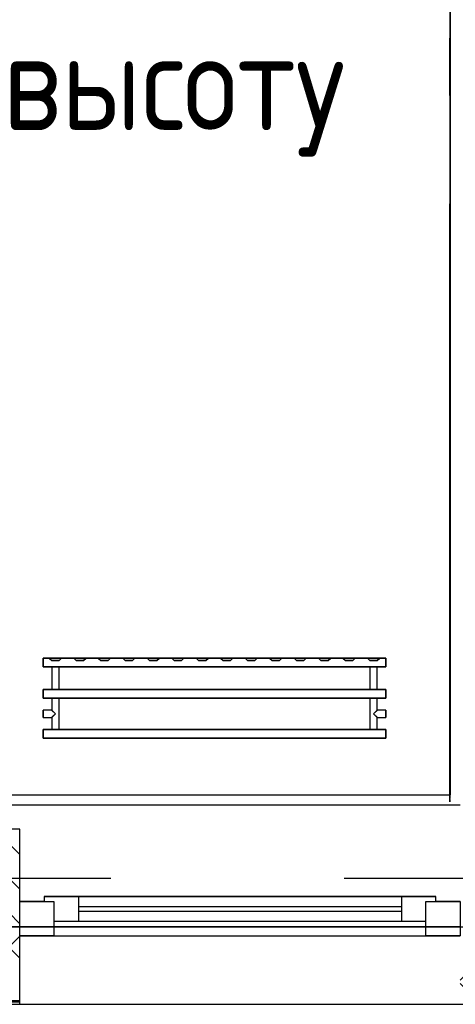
# Model space of a CAD drawing. Header units: millimetres. Extents: x 81368 to 286493, y -8553 to 29000.
# Drawn here: x 106230 to 107120, y -258 to 1754 of the extents above; entities that cross this region are included whole.
import ezdxf

# ---------------------------------------------------------------- set-up
doc = ezdxf.new("R2010")
doc.units = ezdxf.units.MM
doc.linetypes.add('Осевая', pattern=[3175, 635, -476.25, 1587.5, -476.25])
doc.layers.add('A-FLOR-1', color=7, linetype='Continuous', lineweight=9, true_color=0xaaaaaa)
doc.layers.add('M-EQPM-1', color=7, linetype='Continuous', lineweight=9, true_color=0xaaaaaa)
for name, color, linetype, lineweight in [('A-GENM', 7, 'Continuous', 9), ('A-GLAZ', 7, 'Continuous', 9), ('A-WALL', 7, 'Continuous', 9), ('A-WALL-1', 7, 'Continuous', 13), ('A-WALL-IDEN', 7, 'Continuous', 9), ('I-WALL', 7, 'Continuous', 9), ('Оси-2', 7, 'Осевая', 9)]:
    doc.layers.add(name, color=color, linetype=linetype, lineweight=lineweight)
doc.styles.add('GOST Common_1', font='GOST_Common.ttf', dxfattribs={"width": 0.9, "height": 200})

# ---------------------------------------------------------------- blocks, each defined once
blk = doc.blocks.new('120_Окно_СКБ_1Ст - 120_Окно_СКБ_1Ст 900х2500_h_ с форточкой-22876038-План монтажа стен и перегородок 1 этажа в осях 23_1-33')
at = {"layer": 'A-GLAZ'}
for p, q in [((-450, -127), (-450, -57)), ((-450, -57), (-380, -57)), ((450, -57), (-450, -57)), ((-380, -57), (-380, -127)), ((380, -127), (380, -57)), ((380, -57), (450, -57)), ((450, -57), (450, -127)), ((380, -87), (-380, -87)), ((-380, -87), (-380, -127)), ((-330, -137), (-330, -87)), ((330, -137), (330, -87)), ((380, -127), (380, -87)), ((-330, -107), (330, -107)), ((330, -117), (-330, -117)), ((-380, -127), (-450, -127)), ((-450, -127), (-400, -127)), ((-380, -127), (-400, -127)), ((-400, -127), (-400, -137)), ((-400, -137), (400, -137)), ((400, -137), (-400, -137)), ((450, -127), (380, -127)), ((400, -127), (380, -127)), ((400, -127), (450, -127)), ((400, -137), (400, -127))]:
    blk.add_line(p, q, dxfattribs=at)
blk = doc.blocks.new('radiator_prado_classic_z_tip_30_po exemplyaru - Classic Z Тип 30-300-V21-План монтажа стен и перегородок 1 этажа в осях 23_1-33')
at = {"layer": 'M-EQPM-1'}
for p, q in [((0, 228), (0, 210)), ((700, 228), (0, 228)), ((0, 210), (0, 228)), ((0, 228), (12.5, 228)), ((12.5, 228), (37.5, 228)), ((37.5, 228), (12.5, 228)), ((12.5, 228), (37.5, 228)), ((12.5, 228), (17.5, 223)), ((12.5, 228), (17.5, 223)), ((32.5, 223), (17.5, 223)), ((17.5, 223), (32.5, 223)), ((32.5, 223), (37.5, 228)), ((37.5, 228), (32.5, 223)), ((37.5, 228), (62.5, 228)), ((62.5, 228), (87.5, 228)), ((87.5, 228), (62.5, 228)), ((62.5, 228), (87.5, 228)), ((62.5, 228), (67.5, 223)), ((62.5, 228), (67.5, 223)), ((82.5, 223), (67.5, 223)), ((67.5, 223), (82.5, 223)), ((82.5, 223), (87.5, 228)), ((87.5, 228), (82.5, 223)), ((87.5, 228), (112.5, 228)), ((112.5, 228), (137.5, 228)), ((137.5, 228), (112.5, 228)), ((112.5, 228), (137.5, 228)), ((112.5, 228), (117.5, 223)), ((112.5, 228), (117.5, 223)), ((132.5, 223), (117.5, 223)), ((117.5, 223), (132.5, 223)), ((132.5, 223), (137.5, 228)), ((137.5, 228), (132.5, 223)), ((137.5, 228), (162.5, 228)), ((162.5, 228), (187.5, 228)), ((187.5, 228), (162.5, 228)), ((162.5, 228), (187.5, 228)), ((162.5, 228), (167.5, 223)), ((162.5, 228), (167.5, 223)), ((182.5, 223), (167.5, 223)), ((167.5, 223), (182.5, 223)), ((182.5, 223), (187.5, 228)), ((187.5, 228), (182.5, 223)), ((187.5, 228), (212.5, 228)), ((212.5, 228), (237.5, 228)), ((237.5, 228), (212.5, 228)), ((212.5, 228), (237.5, 228)), ((212.5, 228), (217.5, 223)), ((212.5, 228), (217.5, 223)), ((232.5, 223), (217.5, 223)), ((217.5, 223), (232.5, 223)), ((232.5, 223), (237.5, 228)), ((237.5, 228), (232.5, 223)), ((237.5, 228), (262.5, 228)), ((262.5, 228), (287.5, 228)), ((287.5, 228), (262.5, 228)), ((262.5, 228), (287.5, 228)), ((262.5, 228), (267.5, 223)), ((262.5, 228), (267.5, 223)), ((282.5, 223), (267.5, 223)), ((267.5, 223), (282.5, 223)), ((282.5, 223), (287.5, 228)), ((287.5, 228), (282.5, 223)), ((287.5, 228), (312.5, 228)), ((312.5, 228), (337.5, 228)), ((337.5, 228), (312.5, 228)), ((312.5, 228), (337.5, 228)), ((312.5, 228), (317.5, 223)), ((312.5, 228), (317.5, 223)), ((332.5, 223), (317.5, 223)), ((317.5, 223), (332.5, 223)), ((332.5, 223), (337.5, 228)), ((337.5, 228), (332.5, 223)), ((337.5, 228), (362.5, 228)), ((362.5, 228), (387.5, 228)), ((387.5, 228), (362.5, 228)), ((362.5, 228), (387.5, 228)), ((362.5, 228), (367.5, 223)), ((362.5, 228), (367.5, 223)), ((382.5, 223), (367.5, 223)), ((367.5, 223), (382.5, 223)), ((382.5, 223), (387.5, 228)), ((387.5, 228), (382.5, 223)), ((387.5, 228), (412.5, 228)), ((412.5, 228), (437.5, 228)), ((437.5, 228), (412.5, 228)), ((412.5, 228), (437.5, 228)), ((412.5, 228), (417.5, 223)), ((412.5, 228), (417.5, 223)), ((432.5, 223), (417.5, 223)), ((417.5, 223), (432.5, 223)), ((432.5, 223), (437.5, 228)), ((437.5, 228), (432.5, 223)), ((437.5, 228), (462.5, 228)), ((462.5, 228), (487.5, 228)), ((487.5, 228), (462.5, 228)), ((462.5, 228), (487.5, 228)), ((462.5, 228), (467.5, 223)), ((462.5, 228), (467.5, 223)), ((482.5, 223), (467.5, 223)), ((467.5, 223), (482.5, 223)), ((482.5, 223), (487.5, 228)), ((487.5, 228), (482.5, 223)), ((487.5, 228), (512.5, 228)), ((512.5, 228), (537.5, 228)), ((537.5, 228), (512.5, 228)), ((512.5, 228), (537.5, 228)), ((512.5, 228), (517.5, 223)), ((512.5, 228), (517.5, 223)), ((532.5, 223), (517.5, 223)), ((517.5, 223), (532.5, 223)), ((532.5, 223), (537.5, 228)), ((537.5, 228), (532.5, 223)), ((537.5, 228), (562.5, 228)), ((562.5, 228), (587.5, 228)), ((587.5, 228), (562.5, 228)), ((562.5, 228), (587.5, 228)), ((562.5, 228), (567.5, 223)), ((562.5, 228), (567.5, 223)), ((582.5, 223), (567.5, 223)), ((567.5, 223), (582.5, 223)), ((582.5, 223), (587.5, 228)), ((587.5, 228), (582.5, 223)), ((587.5, 228), (612.5, 228)), ((612.5, 228), (637.5, 228)), ((637.5, 228), (612.5, 228)), ((612.5, 228), (637.5, 228)), ((612.5, 228), (617.5, 223)), ((612.5, 228), (617.5, 223)), ((632.5, 223), (617.5, 223)), ((617.5, 223), (632.5, 223)), ((632.5, 223), (637.5, 228)), ((637.5, 228), (632.5, 223)), ((637.5, 228), (662.5, 228)), ((662.5, 228), (687.5, 228)), ((687.5, 228), (662.5, 228)), ((662.5, 228), (687.5, 228)), ((662.5, 228), (667.5, 223)), ((662.5, 228), (667.5, 223)), ((682.5, 223), (667.5, 223)), ((667.5, 223), (682.5, 223)), ((682.5, 223), (687.5, 228)), ((687.5, 228), (682.5, 223)), ((687.5, 228), (700, 228)), ((700, 210), (700, 228)), ((700, 228), (700, 210)), ((0, 210), (700, 210)), ((17.5, 210), (0, 210)), ((17.5, 210), (17.5, 164)), ((17.5, 210), (17.5, 164)), ((32.5, 210), (17.5, 210)), ((17.5, 210), (32.5, 210)), ((32.5, 210), (17.5, 210)), ((17.5, 210), (32.5, 210)), ((31.5, 210), (18.5, 210)), ((32.5, 164), (32.5, 210)), ((32.5, 164), (32.5, 210)), ((667.5, 210), (32.5, 210)), ((667.5, 210), (667.5, 164)), ((667.5, 210), (667.5, 164)), ((682.5, 210), (667.5, 210)), ((667.5, 210), (682.5, 210)), ((682.5, 210), (667.5, 210)), ((667.5, 210), (682.5, 210)), ((681.5, 210), (668.5, 210)), ((682.5, 164), (682.5, 210)), ((682.5, 164), (682.5, 210)), ((700, 210), (682.5, 210)), ((700, 164), (0, 164)), ((0, 164), (0, 146)), ((0, 146), (0, 164)), ((0, 164), (17.5, 164)), ((32.5, 164), (17.5, 164)), ((17.5, 164), (32.5, 164)), ((32.5, 164), (17.5, 164)), ((17.5, 164), (32.5, 164)), ((18.5, 164), (31.5, 164)), ((32.5, 164), (667.5, 164)), ((682.5, 164), (667.5, 164)), ((667.5, 164), (682.5, 164)), ((682.5, 164), (667.5, 164)), ((667.5, 164), (682.5, 164)), ((668.5, 164), (681.5, 164)), ((682.5, 164), (700, 164)), ((700, 146), (700, 164)), ((700, 164), (700, 146)), ((0, 146), (700, 146)), ((17.5, 146), (0, 146)), ((17.5, 146), (17.5, 121.5)), ((17.5, 146), (17.5, 121.5)), ((17.5, 146), (31.5, 146)), ((32.5, 146), (17.5, 146)), ((17.5, 146), (32.5, 146)), ((32.5, 146), (17.5, 146)), ((31.5, 146), (18.5, 146)), ((31.5, 146), (32.5, 146)), ((32.5, 82), (32.5, 146)), ((32.5, 82), (32.5, 146)), ((667.5, 146), (32.5, 146)), ((667.5, 146), (667.5, 82)), ((667.5, 146), (667.5, 82)), ((667.5, 146), (682.5, 146)), ((682.5, 146), (667.5, 146)), ((667.5, 146), (682.5, 146)), ((682.5, 146), (667.5, 146)), ((681.5, 146), (668.5, 146)), ((682.5, 121.5), (682.5, 146)), ((682.5, 121.5), (682.5, 146)), ((700, 146), (682.5, 146)), ((17.5, 121.5), (0, 121.5)), ((17.5, 121.5), (0, 121.5)), ((0, 121.5), (0, 121.2)), ((0, 106.5), (0, 121.5)), ((0, 121.2), (0, 120.5)), ((0, 121.2), (0, 120.5)), ((0, 120.5), (0, 121.2)), ((0, 121.2), (0, 121.2)), ((700, 121.5), (682.5, 121.5)), ((700, 121.5), (682.5, 121.5)), ((700, 121.5), (700, 106.5)), ((700, 121.2), (700, 121.5)), ((700, 121.5), (700, 121.2)), ((700, 121.2), (700, 121.5)), ((700, 106.8), (700, 121.2)), ((700, 121.2), (700, 120.5)), ((700, 106.8), (700, 121.2)), ((0, 120.5), (0, 106.8)), ((0, 120.5), (0, 119.3)), ((0, 119.3), (0, 120.5)), ((0, 119.3), (0, 117.8)), ((0, 117.8), (0, 119.3)), ((0, 117.8), (0, 115.9)), ((0, 115.9), (0, 117.8)), ((0, 115.9), (0, 114)), ((0, 114), (0, 115.9)), ((0, 114), (0, 112.1)), ((0, 112.1), (0, 114)), ((0, 112.1), (0, 110.2)), ((0, 110.2), (0, 112.1)), ((0, 110.2), (0, 108.7)), ((0, 108.7), (0, 110.2)), ((0, 108.7), (0, 106.8)), ((0, 106.8), (0, 108.7)), ((0, 106.8), (0, 106.5)), ((0, 106.8), (0, 106.8)), ((0, 106.5), (17.5, 106.5)), ((0, 106.5), (17.5, 106.5)), ((17.5, 106.5), (17.5, 82)), ((17.5, 106.5), (17.5, 82)), ((682.5, 82), (682.5, 106.5)), ((682.5, 106.5), (700, 106.5)), ((682.5, 82), (682.5, 106.5)), ((682.5, 106.5), (700, 106.5)), ((700, 120.5), (700, 106.8)), ((700, 106.5), (700, 106.8)), ((700, 106.8), (700, 106.5)), ((700, 106.5), (700, 106.8)), ((700, 82), (0, 82)), ((0, 82), (0, 64)), ((0, 64), (0, 82)), ((0, 82), (17.5, 82)), ((32.5, 82), (17.5, 82)), ((17.5, 82), (32.5, 82)), ((32.5, 82), (17.5, 82)), ((17.5, 82), (32.5, 82)), ((18.5, 82), (31.5, 82)), ((32.5, 82), (667.5, 82)), ((682.5, 82), (667.5, 82)), ((667.5, 82), (676.9, 82)), ((682.5, 82), (667.5, 82)), ((667.5, 82), (682.5, 82)), ((668.5, 82), (681.5, 82)), ((676.9, 82), (682.5, 82)), ((682.5, 82), (700, 82)), ((700, 64), (700, 82)), ((700, 82), (700, 64)), ((700, 64), (0, 64)), ((0, 64), (700, 64))]:
    blk.add_line(p, q, dxfattribs=at)
for points, knots in [([(17.8, 121.2), (17.7, 121.3), (17.7, 121.3), (17.5, 121.5), (17.5, 121.5), (17.5, 121.5)], [0.8571429, 0.8571429, 0.8571429, 0.8571429, 0.8928571, 0.9285714, 1, 1, 1, 1]), ([(17.5, 121.5), (17.5, 121.5), (17.5, 121.5), (17.7, 121.3), (17.7, 121.3), (17.8, 121.2)], [0, 0, 0, 0, 0.0714286, 0.1071429, 0.1428571, 0.1428571, 0.1428571, 0.1428571]), ([(17.5, 121.5), (17.5, 121.5), (17.5, 121.5), (17.7, 121.3), (17.7, 121.3), (17.8, 121.2)], [0, 0, 0, 0, 0.0714286, 0.1071429, 0.1428571, 0.1428571, 0.1428571, 0.1428571]), ([(25, 114), (24.5, 114.5), (23.6, 115.4), (22.4, 116.6), (21.6, 117.4), (21.1, 117.9), (20.8, 118.2), (20.5, 118.5), (20.2, 118.8), (19.8, 119.1), (19.6, 119.4), (19.3, 119.7), (19, 120), (18.7, 120.3), (18.5, 120.5), (18.3, 120.7), (18.1, 120.9), (17.9, 121.1), (17.8, 121.2), (17.7, 121.3), (17.5, 121.5), (17.5, 121.5), (17.5, 121.5)], [0, 0, 0, 0, 0.142857, 0.285714, 0.357143, 0.392857, 0.428571, 0.464286, 0.5, 0.535714, 0.571429, 0.607143, 0.642857, 0.678571, 0.714286, 0.75, 0.785714, 0.821429, 0.857143, 0.892857, 0.928571, 1, 1, 1, 1]), ([(17.8, 121.2), (17.8, 121.2), (17.9, 121.1), (18.1, 120.9), (18.3, 120.7), (18.5, 120.5), (18.7, 120.3), (19, 120), (19.3, 119.7), (19.6, 119.4), (19.8, 119.1), (20.3, 118.7), (20.7, 118.3), (21.1, 117.9), (21.6, 117.4), (22.4, 116.6), (23.1, 115.9), (23.6, 115.4)], [0.1428571, 0.1428571, 0.1428571, 0.1428571, 0.1785714, 0.2142857, 0.25, 0.2857143, 0.3214286, 0.3571429, 0.3928571, 0.4285714, 0.4642857, 0.5, 0.5714286, 0.6071429, 0.6428571, 0.7142857, 0.8571429, 0.8571429, 0.8571429, 0.8571429]), ([(675, 114), (675.5, 114.5), (676.4, 115.4), (677.6, 116.6), (678.4, 117.4), (678.9, 117.9), (679.2, 118.2), (679.5, 118.5), (679.8, 118.8), (680.1, 119.2), (680.4, 119.4), (680.7, 119.7), (681, 120), (681.3, 120.3), (681.5, 120.5), (681.7, 120.7), (681.9, 120.9), (682.1, 121.1), (682.2, 121.2), (682.3, 121.3), (682.5, 121.5), (682.5, 121.5), (682.5, 121.5)], [0, 0, 0, 0, 0.142857, 0.285714, 0.357143, 0.392857, 0.428571, 0.464286, 0.5, 0.535714, 0.571429, 0.607143, 0.642857, 0.678571, 0.714286, 0.75, 0.785714, 0.821429, 0.857143, 0.892857, 0.928571, 1, 1, 1, 1]), ([(682.2, 121.2), (682.2, 121.2), (682.1, 121.1), (681.9, 120.9), (681.7, 120.7), (681.5, 120.5), (681.3, 120.3), (681, 120), (680.7, 119.7), (680.4, 119.4), (680.1, 119.2), (679.7, 118.7), (679.3, 118.3), (678.9, 117.9), (678.4, 117.4), (677.6, 116.6), (676.9, 115.9), (676.4, 115.4)], [0.1428571, 0.1428571, 0.1428571, 0.1428571, 0.1785714, 0.2142857, 0.25, 0.2857143, 0.3214286, 0.3571429, 0.3928571, 0.4285714, 0.4642857, 0.5, 0.5714286, 0.6071429, 0.6428571, 0.7142857, 0.8571429, 0.8571429, 0.8571429, 0.8571429]), ([(682.2, 121.2), (682.2, 121.2), (682.1, 121.1), (681.9, 120.9), (681.7, 120.7), (681.5, 120.5), (681.3, 120.3), (681, 120), (680.7, 119.7), (680.4, 119.4), (680.1, 119.2), (679.7, 118.7), (679.3, 118.3), (678.9, 117.9), (678.4, 117.4), (677.6, 116.6), (676.9, 115.9), (676.4, 115.4)], [0.1428571, 0.1428571, 0.1428571, 0.1428571, 0.1785714, 0.2142857, 0.25, 0.2857143, 0.3214286, 0.3571429, 0.3928571, 0.4285714, 0.4642857, 0.5, 0.5714286, 0.6071429, 0.6428571, 0.7142857, 0.8571429, 0.8571429, 0.8571429, 0.8571429]), ([(676.4, 115.4), (676.9, 115.9), (677.6, 116.6), (678.4, 117.4), (678.9, 117.9), (679.2, 118.2), (679.5, 118.5), (679.8, 118.8), (680.1, 119.2), (680.4, 119.4), (680.7, 119.7), (681, 120), (681.3, 120.3), (681.5, 120.5), (681.7, 120.7), (681.9, 120.9), (682.1, 121.1), (682.2, 121.2), (682.2, 121.2)], [0.1428571, 0.1428571, 0.1428571, 0.1428571, 0.2857143, 0.3571429, 0.3928571, 0.4285714, 0.4642857, 0.5, 0.5357143, 0.5714286, 0.6071429, 0.6428571, 0.6785714, 0.7142857, 0.75, 0.7857143, 0.8214286, 0.8571429, 0.8571429, 0.8571429, 0.8571429]), ([(682.5, 121.5), (682.5, 121.5), (682.5, 121.5), (682.3, 121.3), (682.3, 121.3), (682.2, 121.2)], [0, 0, 0, 0, 0.0714286, 0.1071429, 0.1428571, 0.1428571, 0.1428571, 0.1428571]), ([(682.5, 121.5), (682.5, 121.5), (682.5, 121.5), (682.3, 121.3), (682.3, 121.3), (682.2, 121.2)], [0, 0, 0, 0, 0.0714286, 0.1071429, 0.1428571, 0.1428571, 0.1428571, 0.1428571]), ([(682.2, 121.2), (682.3, 121.3), (682.3, 121.3), (682.5, 121.5), (682.5, 121.5), (682.5, 121.5)], [0.8571429, 0.8571429, 0.8571429, 0.8571429, 0.8928571, 0.9285714, 1, 1, 1, 1]), ([(17.5, 106.5), (17.5, 106.5), (17.5, 106.5), (17.7, 106.7), (17.8, 106.8), (17.9, 106.9), (18.1, 107.1), (18.3, 107.3), (18.5, 107.5), (18.7, 107.7), (19, 108), (19.3, 108.3), (19.6, 108.6), (19.8, 108.9), (20.3, 109.3), (20.7, 109.7), (21.1, 110.1), (21.6, 110.6), (22.4, 111.4), (23.6, 112.6), (24.5, 113.5), (25, 114)], [0, 0, 0, 0, 0.071429, 0.107143, 0.142857, 0.178571, 0.214286, 0.25, 0.285714, 0.321429, 0.357143, 0.392857, 0.428571, 0.464286, 0.5, 0.571429, 0.607143, 0.642857, 0.714286, 0.857143, 1, 1, 1, 1]), ([(17.5, 106.5), (17.5, 106.5), (17.5, 106.5), (17.7, 106.7), (17.7, 106.7), (17.8, 106.8)], [0, 0, 0, 0, 0.0714286, 0.1071429, 0.1428571, 0.1428571, 0.1428571, 0.1428571]), ([(17.8, 106.8), (17.7, 106.7), (17.7, 106.7), (17.5, 106.5), (17.5, 106.5), (17.5, 106.5)], [0.8571429, 0.8571429, 0.8571429, 0.8571429, 0.8928571, 0.9285714, 1, 1, 1, 1]), ([(17.8, 106.8), (17.7, 106.7), (17.7, 106.7), (17.5, 106.5), (17.5, 106.5), (17.5, 106.5)], [0.8571429, 0.8571429, 0.8571429, 0.8571429, 0.8928571, 0.9285714, 1, 1, 1, 1]), ([(22.1, 111.1), (21.9, 110.9), (21.6, 110.6), (21.1, 110.1), (20.8, 109.8), (20.5, 109.5), (20.2, 109.2), (19.8, 108.9), (19.6, 108.6), (19.3, 108.3), (19, 108), (18.7, 107.7), (18.5, 107.5), (18.3, 107.3), (18.1, 107.1), (17.9, 106.9), (17.8, 106.8), (17.8, 106.8)], [0.2857143, 0.2857143, 0.2857143, 0.2857143, 0.3571429, 0.3928571, 0.4285714, 0.4642857, 0.5, 0.5357143, 0.5714286, 0.6071429, 0.6428571, 0.6785714, 0.7142857, 0.75, 0.7857143, 0.8214286, 0.8571429, 0.8571429, 0.8571429, 0.8571429]), ([(17.8, 106.8), (17.8, 106.8), (17.9, 106.9), (18.1, 107.1), (18.3, 107.3), (18.5, 107.5), (18.7, 107.7), (19, 108), (19.3, 108.3), (19.6, 108.6), (19.9, 108.8), (20.3, 109.3), (20.6, 109.6), (20.8, 109.8)], [0.1428571, 0.1428571, 0.1428571, 0.1428571, 0.1785714, 0.2142857, 0.25, 0.2857143, 0.3214286, 0.3571429, 0.3928571, 0.4285714, 0.4642857, 0.5, 0.5714286, 0.5714286, 0.5714286, 0.5714286]), ([(19.6, 119.4), (19.7, 119.3), (19.9, 119.2), (20.3, 118.7), (20.6, 118.4), (20.8, 118.2)], [0.4285714, 0.4285714, 0.4285714, 0.4285714, 0.4642857, 0.5, 0.5714286, 0.5714286, 0.5714286, 0.5714286]), ([(22.1, 116.9), (21.9, 117.1), (21.6, 117.4), (21.1, 117.9), (20.9, 118.1), (20.8, 118.2)], [0.2857143, 0.2857143, 0.2857143, 0.2857143, 0.3571429, 0.3928571, 0.4285714, 0.4285714, 0.4285714, 0.4285714]), ([(20.8, 118.2), (20.9, 118.1), (21.1, 117.9), (21.6, 117.4), (21.9, 117.1), (22.1, 116.9)], [0.5714286, 0.5714286, 0.5714286, 0.5714286, 0.6071429, 0.6428571, 0.7142857, 0.7142857, 0.7142857, 0.7142857]), ([(20.8, 109.8), (20.9, 109.9), (21.1, 110.1), (21.6, 110.6), (21.9, 110.9), (22.1, 111.1)], [0.5714286, 0.5714286, 0.5714286, 0.5714286, 0.6071429, 0.6428571, 0.7142857, 0.7142857, 0.7142857, 0.7142857]), ([(22.1, 111.1), (21.9, 110.9), (21.6, 110.6), (21.1, 110.1), (20.9, 109.9), (20.8, 109.8)], [0.2857143, 0.2857143, 0.2857143, 0.2857143, 0.3571429, 0.3928571, 0.4285714, 0.4285714, 0.4285714, 0.4285714]), ([(682.5, 106.5), (682.5, 106.5), (682.5, 106.5), (682.3, 106.7), (682.2, 106.8), (682.1, 106.9), (681.9, 107.1), (681.7, 107.3), (681.5, 107.5), (681.3, 107.7), (681, 108), (680.7, 108.3), (680.4, 108.6), (680.1, 108.8), (679.7, 109.3), (679.3, 109.7), (678.9, 110.1), (678.4, 110.6), (677.6, 111.4), (676.4, 112.6), (675.5, 113.5), (675, 114)], [0, 0, 0, 0, 0.071429, 0.107143, 0.142857, 0.178571, 0.214286, 0.25, 0.285714, 0.321429, 0.357143, 0.392857, 0.428571, 0.464286, 0.5, 0.571429, 0.607143, 0.642857, 0.714286, 0.857143, 1, 1, 1, 1]), ([(677.9, 111.1), (678.1, 110.9), (678.4, 110.6), (678.9, 110.1), (679.2, 109.8), (679.5, 109.5), (679.8, 109.2), (680.1, 108.8), (680.4, 108.6), (680.7, 108.3), (681, 108), (681.3, 107.7), (681.5, 107.5), (681.7, 107.3), (681.9, 107.1), (682.1, 106.9), (682.2, 106.8), (682.2, 106.8)], [0.2857143, 0.2857143, 0.2857143, 0.2857143, 0.3571429, 0.3928571, 0.4285714, 0.4642857, 0.5, 0.5357143, 0.5714286, 0.6071429, 0.6428571, 0.6785714, 0.7142857, 0.75, 0.7857143, 0.8214286, 0.8571429, 0.8571429, 0.8571429, 0.8571429]), ([(677.9, 111.1), (678.1, 110.9), (678.4, 110.6), (678.9, 110.1), (679.2, 109.8), (679.5, 109.5), (679.8, 109.2), (680.1, 108.8), (680.4, 108.6), (680.7, 108.3), (681, 108), (681.3, 107.7), (681.5, 107.5), (681.7, 107.3), (681.9, 107.1), (682.1, 106.9), (682.2, 106.8), (682.2, 106.8)], [0.2857143, 0.2857143, 0.2857143, 0.2857143, 0.3571429, 0.3928571, 0.4285714, 0.4642857, 0.5, 0.5357143, 0.5714286, 0.6071429, 0.6428571, 0.6785714, 0.7142857, 0.75, 0.7857143, 0.8214286, 0.8571429, 0.8571429, 0.8571429, 0.8571429]), ([(682.2, 106.8), (682.2, 106.8), (682.1, 106.9), (681.9, 107.1), (681.7, 107.3), (681.5, 107.5), (681.3, 107.7), (681, 108), (680.7, 108.3), (680.4, 108.6), (680.1, 108.8), (679.7, 109.3), (679.3, 109.7), (678.9, 110.1), (678.4, 110.6), (678.1, 110.9), (677.9, 111.1)], [0.1428571, 0.1428571, 0.1428571, 0.1428571, 0.1785714, 0.2142857, 0.25, 0.2857143, 0.3214286, 0.3571429, 0.3928571, 0.4285714, 0.4642857, 0.5, 0.5714286, 0.6071429, 0.6428571, 0.7142857, 0.7142857, 0.7142857, 0.7142857]), ([(682.2, 106.8), (682.3, 106.7), (682.3, 106.7), (682.5, 106.5), (682.5, 106.5), (682.5, 106.5)], [0.8571429, 0.8571429, 0.8571429, 0.8571429, 0.8928571, 0.9285714, 1, 1, 1, 1]), ([(682.2, 106.8), (682.3, 106.7), (682.3, 106.7), (682.5, 106.5), (682.5, 106.5), (682.5, 106.5)], [0.8571429, 0.8571429, 0.8571429, 0.8571429, 0.8928571, 0.9285714, 1, 1, 1, 1]), ([(682.5, 106.5), (682.5, 106.5), (682.5, 106.5), (682.3, 106.7), (682.3, 106.7), (682.2, 106.8)], [0, 0, 0, 0, 0.0714286, 0.1071429, 0.1428571, 0.1428571, 0.1428571, 0.1428571])]:
    blk.add_open_spline(points, degree=3, knots=knots, dxfattribs=at)
for points in [[(20.8, 118.2), (20.7, 118.3), (20.5, 118.5), (20.2, 118.8), (19.9, 119.2), (19.6, 119.4), (19.3, 119.7), (19, 120), (18.7, 120.3), (18.5, 120.5), (18.3, 120.7), (18.1, 120.9), (17.9, 121.1), (17.8, 121.2), (17.8, 121.2)], [(17.8, 121.2), (17.8, 121.2), (17.9, 121.1), (18.1, 120.9), (18.3, 120.7), (18.5, 120.5), (18.7, 120.3), (19, 120), (19.3, 119.7), (19.5, 119.5), (19.6, 119.4)], [(20.8, 109.8), (20.7, 109.7), (20.5, 109.5), (20.2, 109.2), (19.9, 108.8), (19.6, 108.6), (19.3, 108.3), (19, 108), (18.7, 107.7), (18.5, 107.5), (18.3, 107.3), (18.1, 107.1), (17.9, 106.9), (17.8, 106.8), (17.8, 106.8)], [(23.6, 115.4), (23.1, 115.9), (22.6, 116.4), (22.1, 116.9)], [(22.1, 116.9), (22.6, 116.4), (23.1, 115.9), (23.6, 115.4)], [(25, 114), (24.5, 113.5), (23.6, 112.6), (22.6, 111.6), (22.1, 111.1)], [(22.1, 111.1), (22.6, 111.6), (23.1, 112.1), (23.6, 112.6)], [(23.6, 112.6), (23.1, 112.1), (22.6, 111.6), (22.1, 111.1)], [(25, 114), (24.5, 114.5), (24, 115), (23.6, 115.4)], [(23.6, 115.4), (24, 115), (24.5, 114.5), (25, 114)], [(23.6, 115.4), (24, 115), (24.5, 114.5), (25, 114)], [(23.6, 112.6), (24, 113), (24.5, 113.5), (25, 114)], [(25, 114), (24.5, 113.5), (24, 113), (23.6, 112.6)], [(676.4, 115.4), (676, 115), (675.5, 114.5), (675, 114)], [(676.4, 115.4), (676, 115), (675.5, 114.5), (675, 114)], [(675, 114), (675.5, 114.5), (676, 115), (676.4, 115.4)], [(675, 114), (675.5, 113.5), (676.4, 112.6), (677.4, 111.6), (677.9, 111.1)], [(675, 114), (675.5, 113.5), (676.4, 112.6), (677.4, 111.6), (677.9, 111.1)], [(676.4, 112.6), (676, 113), (675.5, 113.5), (675, 114)], [(677.9, 111.1), (677.4, 111.6), (676.9, 112.1), (676.4, 112.6)]]:
    blk.add_open_spline(points, degree=3, dxfattribs=at)
blk = doc.blocks.new('Рисунок_горы - Рисунок_горы-31934381-План монтажа стен и перегородок 1 этажа в осях 23_1-33')
at = {"layer": 'A-GENM'}
for p, q in [((107109, 1600.7), (107109, 1631.9)), ((107109, 1293.1), (107109, 1296.4)), ((107109, 950.1), (107109, 1139.3)), ((107109, 1139.3), (107109, 950.1)), ((107109, 1122.4), (107109, 1119.9)), ((107109, 1119.9), (107109, 756.7)), ((107109, 988.4), (107109, 946.8)), ((107109, 928), (107109, 950.1)), ((107109, 950.1), (107109, 928)), ((107109, 800), (107109, 928)), ((107109, 928), (107109, 800))]:
    blk.add_line(p, q, dxfattribs=at)
for points, knots in [([(107109, 1883.2), (107109, 1883.2), (107109, 1772), (107109, 1712.3), (107109, 1580.9)], [0.05882353, 0.05882353, 0.05882353, 0.05882353, 0.05882354, 0.11764706, 0.11764706, 0.11764706, 0.11764706]), ([(107109, 1684.9), (107109, 1684.9), (107109, 1697.8), (107109, 1708.8), (107109, 1716.3)], [0.76119403, 0.76119403, 0.76119403, 0.76119403, 0.76119404, 0.767120793, 0.767120793, 0.767120793, 0.767120793]), ([(107109, 1640.8), (107109, 1640.8), (107109, 1660.5), (107109, 1675.7), (107109, 1684.9)], [0.74626866, 0.74626866, 0.74626866, 0.74626866, 0.74626867, 0.76119403, 0.76119403, 0.76119403, 0.76119403]), ([(107109, 1631.9), (107109, 1631.9), (107109, 1634.7), (107109, 1638.3), (107109, 1640.8)], [0.73134328, 0.73134328, 0.73134328, 0.73134328, 0.73134329, 0.74626866, 0.74626866, 0.74626866, 0.74626866]), ([(107109, 1580.9), (107109, 1580.9), (107109, 1528.6), (107109, 1484.2), (107109, 1440.4)], [0.11764706, 0.11764706, 0.11764706, 0.11764706, 0.11764707, 0.17647059, 0.17647059, 0.17647059, 0.17647059]), ([(107109, 1440.4), (107109, 1440.4), (107109, 1388), (107109, 1350.4), (107109, 1277.3)], [0.17647059, 0.17647059, 0.17647059, 0.17647059, 0.1764706, 0.23529412, 0.23529412, 0.23529412, 0.23529412]), ([(107109, 1280.5), (107109, 1280.5), (107109, 1311.3), (107109, 1344.4), (107109, 1378.1)], [0.52941176, 0.52941176, 0.52941176, 0.52941176, 0.52941177, 0.55016053, 0.55016053, 0.55016053, 0.55016053]), ([(107109, 1296.4), (107109, 1296.4), (107109, 1296.8), (107109, 1297.1), (107109, 1297.3)], [0.6567164179, 0.6567164179, 0.6567164179, 0.6567164179, 0.6567164279, 0.6576225058, 0.6576225058, 0.6576225058, 0.6576225058]), ([(107109, 1284.6), (107109, 1284.6), (107109, 1287.6), (107109, 1288.8), (107109, 1289.5)], [0.626865672, 0.626865672, 0.626865672, 0.626865672, 0.626865682, 0.633113816, 0.633113816, 0.633113816, 0.633113816]), ([(107109, 1141.9), (107109, 1141.9), (107109, 1191.5), (107109, 1233.3), (107109, 1280.5)], [0.47058824, 0.47058824, 0.47058824, 0.47058824, 0.47058825, 0.52941176, 0.52941176, 0.52941176, 0.52941176]), ([(107109, 1280.5), (107109, 1280.5), (107109, 1233.3), (107109, 1191.5), (107109, 1141.9)], [0.856115108, 0.856115108, 0.856115108, 0.856115108, 0.856115118, 0.863309353, 0.863309353, 0.863309353, 0.863309353]), ([(107109, 1277.3), (107109, 1277.3), (107109, 1224.5), (107109, 1174), (107109, 1122.4)], [0.23529412, 0.23529412, 0.23529412, 0.23529412, 0.23529413, 0.29411765, 0.29411765, 0.29411765, 0.29411765]), ([(107109, 1136.5), (107109, 1136.5), (107109, 1146.1), (107109, 1152.1), (107109, 1155.1)], [0.4, 0.4, 0.4, 0.4, 0.40000001, 0.43745424, 0.43745424, 0.43745424, 0.43745424]), ([(107109, 1127.2), (107109, 1127.2), (107109, 1133.6), (107109, 1136.4), (107109, 1141.9)], [0.41176471, 0.41176471, 0.41176471, 0.41176471, 0.41176472, 0.47058824, 0.47058824, 0.47058824, 0.47058824]), ([(107109, 1141.9), (107109, 1141.9), (107109, 1136.4), (107109, 1133.6), (107109, 1127.2)], [0.52238806, 0.52238806, 0.52238806, 0.52238806, 0.52238807, 0.53731343, 0.53731343, 0.53731343, 0.53731343]), ([(107109, 1141.9), (107109, 1141.9), (107109, 1141), (107109, 1139.7), (107109, 1139.3)], [0.863309353, 0.863309353, 0.863309353, 0.863309353, 0.863309363, 0.870503597, 0.870503597, 0.870503597, 0.870503597]), ([(107109, 1127.2), (107109, 1127.2), (107109, 1124.5), (107109, 1122.2), (107109, 1121)], [0.53731343, 0.53731343, 0.53731343, 0.53731343, 0.53731344, 0.55066489, 0.55066489, 0.55066489, 0.55066489]), ([(107109, 1122.4), (107109, 1122.4), (107109, 1120.2), (107109, 1118.7), (107109, 1117.9)], [0.29411765, 0.29411765, 0.29411765, 0.29411765, 0.29411766, 0.30769911, 0.30769911, 0.30769911, 0.30769911]), ([(107109, 1120.6), (107109, 1120.6), (107109, 1119.7), (107109, 1118.1), (107109, 1117.3)], [0.552238806, 0.552238806, 0.552238806, 0.552238806, 0.552238816, 0.558701546, 0.558701546, 0.558701546, 0.558701546]), ([(107109, 1089.8), (107109, 1089.8), (107109, 1070), (107109, 1037.5), (107109, 988.4)], [0.6, 0.6, 0.6, 0.6, 0.6, 1, 1, 1, 1]), ([(107109, 644.1), (107109, 644.1), (107109, 658.8), (107109, 789.3), (107109, 800)], [0.44776119, 0.44776119, 0.44776119, 0.44776119, 0.4477612, 0.46268657, 0.46268657, 0.46268657, 0.46268657]), ([(107109, 800), (107109, 800), (107109, 797.8), (107109, 795.1), (107109, 792)], [0.8920863309, 0.8920863309, 0.8920863309, 0.8920863309, 0.8920863409, 0.8929568714, 0.8929568714, 0.8929568714, 0.8929568714]), ([(107109, 644.1), (107109, 644.1), (107109, 574.3), (107109, 193.6), (107109, 162.6)], [0.05555556, 0.05555556, 0.05555556, 0.05555556, 0.05555557, 0.11111111, 0.11111111, 0.11111111, 0.11111111]), ([(107109, 162.6), (107109, 162.6), (107109, 193.6), (107109, 574.3), (107109, 644.1)], [0.43283582, 0.43283582, 0.43283582, 0.43283582, 0.43283583, 0.44776119, 0.44776119, 0.44776119, 0.44776119]), ([(107109, 156), (107109, 156), (107109, 159.9), (107109, 161.8), (107109, 162.5)], [0.417910448, 0.417910448, 0.417910448, 0.417910448, 0.417910458, 0.422503614, 0.422503614, 0.422503614, 0.422503614])]:
    blk.add_open_spline(points, degree=3, knots=knots, dxfattribs=at)
for points in [[(107109, 1599.1), (107109, 1599.6), (107109, 1600.2), (107109, 1600.7)], [(107109, 1378.1), (107109, 1344.4), (107109, 1311.3), (107109, 1280.5)], [(107109, 1297.2), (107109, 1296.9), (107109, 1296.3), (107109, 1295.5)], [(107109, 1290.9), (107109, 1291.3), (107109, 1292), (107109, 1293.1)], [(107109, 1204.3), (107109, 1240.1), (107109, 1272.7), (107109, 1284.6)], [(107109, 1154.4), (107109, 1145), (107109, 1115.5), (107109, 1089.8)], [(107109, 1139.3), (107109, 1139.8), (107109, 1141), (107109, 1141.9)], [(107109, 948.1), (107109, 964), (107109, 1119.7), (107109, 1135.6)], [(107109, 1123.1), (107109, 1124.3), (107109, 1125.7), (107109, 1127.2)], [(107109, 1117.2), (107109, 1117.7), (107109, 1119.3), (107109, 1122.4)], [(107109, 800), (107109, 789.3), (107109, 658.8), (107109, 644.1)], [(107109, 792), (107109, 795.1), (107109, 797.8), (107109, 800)], [(107109, 162.2), (107109, 162.3), (107109, 162.4), (107109, 162.6)], [(107109, 160.5), (107109, 159.4), (107109, 158), (107109, 156)]]:
    blk.add_open_spline(points, degree=3, dxfattribs=at)

msp = doc.modelspace()

# ---------------------------------------------------------------- hatches: boundary and pattern name
at = {"layer": 'A-WALL'}
h = msp.add_hatch(dxfattribs=at)
h.set_pattern_fill('FP_1', color=256, style=0, pattern_type=2)
h.set_pattern_definition([(135, (0, 0), (-35.35534, -35.35534), [])])
h.paths.add_polyline_path([(123730, -100), (123730, 100), (123530, 100), (123530, -100)])
h.paths.add_polyline_path([(121130, -100), (121230, -100), (121230, 100), (121130, 100)])
h.paths.add_polyline_path([(119330, -100), (119330, 100), (118830, 100), (118830, -100), (119129.5, -100)])
h.paths.add_polyline_path([(117030, -100), (117030, 100), (115980, 100), (115980, -100), (116470.3, -100)])
h.paths.add_polyline_path([(113680, -100), (113680, 100), (113430, 100), (113430, -100)])
h.paths.add_polyline_path([(111152.1, -100), (111630, -100), (111630, 100), (110730, 100), (110730, -100)])
h.paths.add_polyline_path([(109815.8, -100), (109830, -100), (109830, 100), (109480, 100), (109480, -100), (109670, -100)])
h.paths.add_polyline_path([(106230, -100), (106230, 100), (105180, 100), (105180, -100), (105833.9, -100)])
h.paths.add_polyline_path([(102880, -100), (102880, 100), (102630, 100), (102630, -100)])
h.paths.add_polyline_path([(100830, -100), (101730, -100), (101730, 100), (100830, 100)])
h.paths.add_polyline_path([(98105, -100), (98105, 100), (97105, 100), (97105, -100), (97856.5, -100)])
h.paths.add_polyline_path([(94530, -100), (94780, -100), (94780, 100), (94530, 100), (94530, 56.5)])
h.paths.add_polyline_path([(92538.2, -100), (92730, -100), (92730, 100), (91930, 100), (91930, -100)])
h = msp.add_hatch(dxfattribs=at)
h.set_pattern_fill('FP_5', color=256, style=0, pattern_type=2)
h.set_pattern_definition([(45, (0, 0), (-70.71068, 70.71068), []), (135, (0, 0), (-70.71068, -70.71068), [])])
h.paths.add_polyline_path([(125080, -250), (125080, -100), (123530, -100), (123530, -250), (124447.7, -250)])
h.paths.add_polyline_path([(120459, -250), (121230, -250), (121230, -100), (120230, -100), (120230, -250)])
h.paths.add_polyline_path([(119129.5, -250), (119330, -250), (119330, -100), (117930, -100), (117930, -250)])
h.paths.add_polyline_path([(117030, -250), (117030, -100), (115980, -100), (115980, -250), (116470.3, -250)])
h.paths.add_polyline_path([(112530, -250), (113680, -250), (113680, -100), (112530, -100)])
h.paths.add_polyline_path([(109480, -250), (109830, -250), (109830, -100), (109480, -100)])
h.paths.add_polyline_path([(110730, -250), (111630, -250), (111630, -100), (110730, -100)])
h.paths.add_polyline_path([(107130, -250), (108030, -250), (108030, -100), (107130, -100)])
h.paths.add_polyline_path([(105833.9, -250), (106230, -250), (106230, -100), (105180, -100), (105180, -250)])
h.paths.add_polyline_path([(102880, -250), (102880, -100), (100830, -100), (100830, -250), (102630, -250)])
h.paths.add_polyline_path([(99030, -250), (99930, -250), (99930, -100), (99030, -100)])
h.paths.add_polyline_path([(98130, -250), (98130, -100), (97080, -100), (97080, -250), (97856.5, -250)])
h.paths.add_polyline_path([(93630, -250), (94780, -250), (94780, -100), (93630, -100)])
h.paths.add_polyline_path([(91030, -250), (91030, -100), (89210, -100), (89210, -250), (89879.1, -250)])
h.paths.add_polyline_path([(92538.2, -250), (92730, -250), (92730, -100), (91930, -100), (91930, -250)])

# ---------------------------------------------------------------- linework, layer by layer
at = {"layer": 'A-FLOR-1'}
for p, q in [((107110, 170), (107110, 10380)), ((106030, 170), (107110, 170))]:
    msp.add_line(p, q, dxfattribs=at)
at = {"layer": 'A-WALL'}
for p, q in [((106230, 100), (105180, 100)), ((106230, -258), (106230, 100)), ((106230, -100), (108030, -100)), ((91930, -258), (108030, -258))]:
    msp.add_line(p, q, dxfattribs=at)
at = {"layer": 'A-WALL-1'}
for p, q in [((105180, -100), (106230, -100)), ((106230, -100), (105180, -100)), ((105180, -250), (106230, -250)), ((105180, -253), (106230, -253))]:
    msp.add_line(p, q, dxfattribs=at)
at = {"layer": 'I-WALL'}
for p, q in [((106010, 150), (107130, 150)), ((107130, -100), (106230, -100))]:
    msp.add_line(p, q, dxfattribs=at)
at = {"layer": 'Оси-2'}
msp.add_line((84667.6, 0), (122760, 0), dxfattribs=at)

# ---------------------------------------------------------------- block references
at = {"layer": 'A-GENM'}
msp.add_blockref('Рисунок_горы - Рисунок_горы-31934381-План монтажа стен и перегородок 1 этажа в осях 23_1-33', (0, 0), dxfattribs=at)
at = {"layer": 'A-GLAZ', "rotation": 180}
msp.add_blockref('120_Окно_СКБ_1Ст - 120_Окно_СКБ_1Ст 900х2500_h_ с форточкой-22876038-План монтажа стен и перегородок 1 этажа в осях 23_1-33', (106680, -175), dxfattribs=at)
at = {"layer": 'M-EQPM-1'}
msp.add_blockref('radiator_prado_classic_z_tip_30_po exemplyaru - Classic Z Тип 30-300-V21-План монтажа стен и перегородок 1 этажа в осях 23_1-33', (106278, 221.7), dxfattribs=at)

# ---------------------------------------------------------------- texts
at = {"layer": 'A-WALL-IDEN', "insert": (106195.3, 1728.6), "char_height": 200, "width": 981.265, "attachment_point": 1, "style": 'GOST Common_1'}
msp.add_mtext('высоту', dxfattribs=at)

doc.saveas('drawing.dxf')
